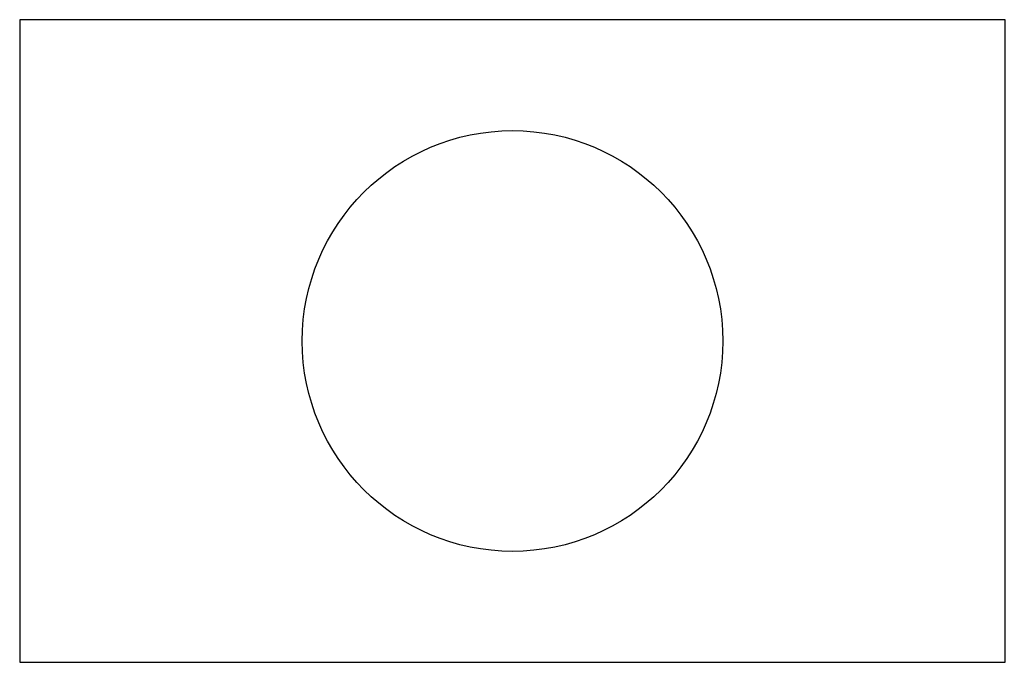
# Model space of a CAD drawing. Header units: millimetres. Extents: x -74.2 to -14.2, y -51.8 to -12.7.
import ezdxf

# ---------------------------------------------------------------- set-up
doc = ezdxf.new("R2010")
doc.units = ezdxf.units.MM
doc.layers.add('Binder011', color=7, linetype='CONTINUOUS')

msp = doc.modelspace()

# ---------------------------------------------------------------- linework, layer by layer
at = {"layer": 'Binder011'}
for p, q in [((-14.2313, -12.7, 376.366), (-74.2272, -12.7, 375.662)), ((-74.2272, -12.7, 375.662), (-74.2272, -51.8, 375.662)), ((-14.2313, -51.8, 376.366), (-14.2313, -12.7, 376.366)), ((-74.2272, -51.8, 375.662), (-14.2313, -51.8, 376.366))]:
    msp.add_line(p, q, dxfattribs=at)
msp.add_circle((-44.2293, -32.25), 12.8, dxfattribs=at)

doc.saveas('drawing.dxf')
